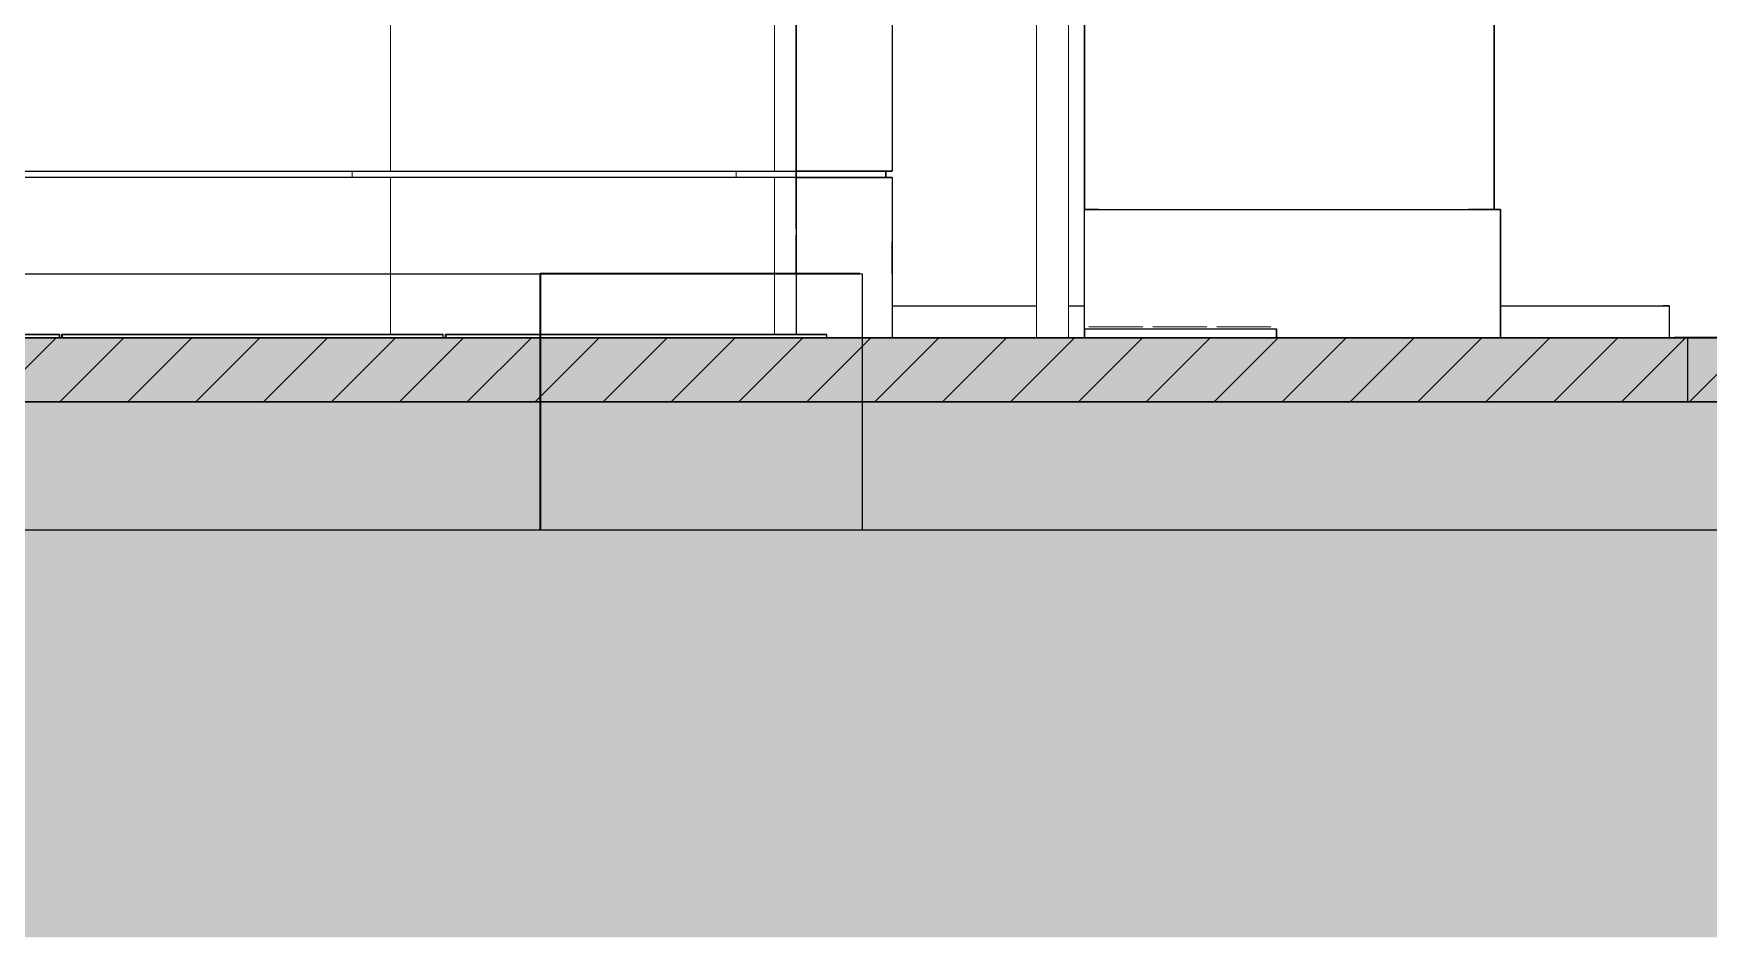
# Model space of a CAD drawing. Header units: millimetres. Extents: x -4391136 to -1798569, y -886572 to -291056.
# Drawn here: x -2354097 to -2351481, y -395677 to -394265 of the extents above; entities that cross this region are included whole.
import ezdxf

# ---------------------------------------------------------------- set-up
doc = ezdxf.new("R2010")
doc.units = ezdxf.units.MM
doc.set_wipeout_variables(frame=1)
doc.linetypes.add('TA_GL_005.00000', pattern=[13.75, 5, -1.25, 1.25, -1.25, 5])
for name, color, linetype in [('000 - 0_SYM_DWG_GRIDLINE_MAIN_COLOR_251', 7, 'Continuous'), ('000 - CONCRETE_COL_CUT_COLOR_1', 7, 'Continuous'), ('000 - CONCRETE_COL_CUT_COLOR_3', 7, 'Continuous'), ('000 - CONCRETE_COL_CUT_COLOR_5', 7, 'Continuous'), ('000 - CONCRETE_COL_HATCH_', 7, 'Continuous'), ('000 - CONCRETE_COL_WIPEOUT_', 7, 'Continuous'), ('000 - CONCRETE_EX_BUILDING_MAIN_COLOR_1', 7, 'Continuous'), ('000 - CONCRETE_EX_BUILDING_SUB_COLOR_251', 7, 'Continuous'), ('Xref-E1-E4$0$E4_Ent2-CRD$0$A-242-M_STAIR', 7, 'Continuous'), ('Xref-E1-E4$0$E4_Ent2-CRD$0$S-280-M_COLUMN', 7, 'Continuous'), ('Xref-E1-E4$0$E4_Ent2-CRD$0$S-280-M_STRUCT_FRAME', 7, 'Continuous')]:
    doc.layers.add(name, color=color, linetype=linetype)
doc.styles.add('TA', font='', dxfattribs={"height": 4.5})
doc.styles.get('TA').set_extended_font_data('Cordia New')
pattern_1 = [(90, (22460, 100750), (-600, 4e-14), [])]
pattern_2 = [(90, (22400, 100940), (-600, 4e-14), [])]
pattern_3 = [(45, (-495080.16, 6e-11), (-53.033009, 53.033009), [])]

# ---------------------------------------------------------------- blocks, each defined once
blk = doc.blocks.new('*U2082')
at = {"layer": '000 - 0_SYM_DWG_GRIDLINE_MAIN_COLOR_251', "color": 7, "linetype": 'ByBlock', "ltscale": 5}
blk.add_line((20, 0), (-494.694, 0), dxfattribs=at)
at = {"layer": '000 - 0_SYM_DWG_GRIDLINE_MAIN_COLOR_251', "color": 7}
blk.add_point((-474.694, 0), dxfattribs=at)
at = {"color": 7, "style": 'TA', "flags": 1}
blk.add_attdef('LOCATION', (6, -6), '', height=4.5, rotation=270, dxfattribs=at)
blk = doc.blocks.new('W-1-PP17-ENT2_REV00_20260527-170750_ELEVATION_4_DIMS')
at = {"layer": '000 - 0_SYM_DWG_GRIDLINE_MAIN_COLOR_251', "color": 7, "linetype": 'TA_GL_005.00000', "xscale": 50, "yscale": 50, "zscale": 50, "rotation": 180}
blk.add_blockref('*U2082', (-1000, 101090), dxfattribs=at)
blk = doc.blocks.new('W-1-PP17-ENT2_REV00_20260527-170750_ELEVATION_4_ST')
at = {"layer": 'Xref-E1-E4$0$E4_Ent2-CRD$0$A-242-M_STAIR', "color": 7, "lineweight": -3}
for p, q in [((22425.6, 101190), (22427.7, 101190)), ((22427.7, 101190), (22427.7, 100790))]:
    blk.add_line(p, q, dxfattribs=at)
at = {"layer": 'Xref-E1-E4$0$E4_Ent2-CRD$0$S-280-M_COLUMN', "color": 7, "lineweight": 35}
for p, q in [((21925, 101190), (21925, 100790)), ((21935, 101190), (21925, 101190)), ((22415, 101190), (21935, 101190)), ((22425, 101190), (22415, 101190))]:
    blk.add_line(p, q, dxfattribs=at)
at = {"layer": 'Xref-E1-E4$0$E4_Ent2-CRD$0$S-280-M_STRUCT_FRAME', "color": 7, "lineweight": -3}
blk.add_line((19735, 101190), (21925, 101190), dxfattribs=at)
blk = doc.blocks.new('*U1826')
at = {"layer": '000 - CONCRETE_COL_HATCH_'}
h = blk.add_hatch(dxfattribs=at)
h.set_pattern_fill('EARTH', scale=0.5, angle=45)
h.set_pattern_definition([(45, (-51429.9847, -845959.6076), (0, 4.49012806), [3.175, -3.175]), (45, (-51430.8266, -845958.7657), (0, 4.49012806), [3.175, -3.175]), (45, (-51431.6685, -845957.9238), (0, 4.49012806), [3.175, -3.175]), (135, (-51431.6685, -845957.3625), (-4.49012806, 0), [3.175, -3.175]), (135, (-51430.8266, -845956.5206), (-4.49012806, 0), [3.175, -3.175]), (135, (-51429.9847, -845955.6787), (-4.49012806, 0), [3.175, -3.175])])
h.paths.add_polyline_path([(0, 0), (11704.1, 0), (11704.1, 451.2), (9960.4, 451.2), (9960.4, 636.2), (-2223.8, 636.2), (-15483.5, 786.2), (-19506.8, 786.2), (-19506.8, 0), (-975.3, 0)])
blk = doc.blocks.new('DPA_GM-Manhole Cover Type 2 - 900x900-15927053-ENTRANCE 2 - ENLARGE ELEVATION 4')
at = {"layer": '000 - CONCRETE_EX_BUILDING_MAIN_COLOR_1', "color": 7}
for p, q in [((520011.5, 101090), (519131.5, 101090)), ((519131.5, 101090), (519133.5, 101090)), ((519133.8, 101090), (520013.5, 101090)), ((519143.3, 101090), (519157.5, 101090)), ((519143.3, 101090), (519157.4, 101090)), ((519145.2, 101090), (519159.3, 101090)), ((519145.2, 101090), (519159.4, 101090)), ((519157.4, 101090), (519171.6, 101090)), ((519171.6, 101090), (519157.5, 101090)), ((519173.5, 101090), (519159.3, 101090)), ((519159.4, 101090), (519173.5, 101090)), ((519535.7, 101090), (519521.6, 101090)), ((519521.6, 101090), (519535.8, 101090)), ((519537.6, 101090), (519523.5, 101090)), ((519523.5, 101090), (519537.6, 101090)), ((519549.9, 101090), (519535.7, 101090)), ((519549.9, 101090), (519535.8, 101090)), ((519551.8, 101090), (519537.6, 101090)), ((519551.8, 101090), (519537.6, 101090)), ((519593.3, 101090), (519607.5, 101090)), ((519593.3, 101090), (519607.4, 101090)), ((519595.2, 101090), (519609.3, 101090)), ((519595.2, 101090), (519609.4, 101090)), ((519607.4, 101090), (519621.6, 101090)), ((519621.5, 101090), (519607.5, 101090)), ((519623.5, 101090), (519609.3, 101090)), ((519609.4, 101090), (519623.5, 101090)), ((519985.7, 101090), (519971.6, 101090)), ((519971.6, 101090), (519985.8, 101090)), ((519987.6, 101090), (519973.5, 101090)), ((519973.5, 101090), (519987.6, 101090)), ((519999.9, 101090), (519985.7, 101090)), ((519999.9, 101090), (519985.8, 101090)), ((520001.8, 101090), (519987.6, 101090)), ((520001.8, 101090), (519987.6, 101090)), ((520013.5, 101090), (520011.5, 101090))]:
    blk.add_line(p, q, dxfattribs=at)
blk = doc.blocks.new('DPA_GM-Manhole Cover Type 2 - 800x800-20792446-ENTRANCE 2 - ENLARGE ELEVATION 4')
at = {"layer": '000 - CONCRETE_EX_BUILDING_MAIN_COLOR_1', "color": 7}
for p, q in [((519348.9, 101090), (519333.9, 101090)), ((519333.9, 101090), (519348.9, 101090)), ((520113.9, 101090), (519398.9, 101090)), ((519398.9, 101090), (520113.9, 101090))]:
    blk.add_line(p, q, dxfattribs=at)
blk = doc.blocks.new('DPA_GM_Tactile Tile Line Base - Decision Tactile-32548672-ENTRANCE 2 - ENLARGE ELEVATION 4')
at = {"layer": '000 - CONCRETE_EX_BUILDING_MAIN_COLOR_1', "color": 7}
for p, q in [((519423.9, 101104), (519423.9, 101090)), ((519423.9, 101104), (519723.9, 101104)), ((519423.9, 101104), (519723.9, 101104)), ((519423.9, 101090), (519423.9, 101104)), ((519423.9, 101104), (519423.9, 101090)), ((519423.9, 101104), (519723.9, 101104)), ((519423.9, 101104), (519723.9, 101104)), ((519423.9, 101090), (519423.9, 101104)), ((519423.9, 101104), (519423.9, 101090)), ((519423.9, 101104), (519723.9, 101104)), ((519423.9, 101104), (519723.9, 101104)), ((519423.9, 101090), (519423.9, 101104)), ((519423.9, 101104), (519423.9, 101090)), ((519423.9, 101104), (519723.9, 101104)), ((519423.9, 101104), (519723.9, 101104)), ((519423.9, 101090), (519423.9, 101104)), ((519423.9, 101104), (519423.9, 101090)), ((519423.9, 101104), (519723.9, 101104)), ((519423.9, 101104), (519723.9, 101104)), ((519423.9, 101090), (519423.9, 101104)), ((519423.9, 101104), (519423.9, 101090)), ((519423.9, 101104), (519723.9, 101104)), ((519423.9, 101104), (519723.9, 101104)), ((519423.9, 101090), (519423.9, 101104)), ((519423.9, 101104), (519423.9, 101090)), ((519423.9, 101104), (519723.9, 101104)), ((519423.9, 101104), (519723.9, 101104)), ((519423.9, 101090), (519423.9, 101104)), ((519423.9, 101104), (519423.9, 101090)), ((519423.9, 101104), (519723.9, 101104)), ((519423.9, 101104), (519723.9, 101104)), ((519423.9, 101090), (519423.9, 101104)), ((519423.9, 101104), (519423.9, 101090)), ((519423.9, 101104), (519723.9, 101104)), ((519423.9, 101104), (519723.9, 101104)), ((519423.9, 101090), (519423.9, 101104)), ((519423.9, 101104), (519423.9, 101090)), ((519423.9, 101104), (519723.9, 101104)), ((519423.9, 101104), (519723.9, 101104)), ((519423.9, 101090), (519423.9, 101104)), ((519423.9, 101104), (519423.9, 101090)), ((519423.9, 101104), (519723.9, 101104)), ((519423.9, 101104), (519723.9, 101104)), ((519423.9, 101090), (519423.9, 101104)), ((519423.9, 101104), (519423.9, 101090)), ((519423.9, 101104), (519723.9, 101104)), ((519423.9, 101104), (519723.9, 101104)), ((519423.9, 101090), (519423.9, 101104)), ((519723.9, 101104), (519723.9, 101090)), ((519723.9, 101090), (519723.9, 101104)), ((519723.9, 101104), (519723.9, 101090)), ((519723.9, 101090), (519723.9, 101104)), ((519723.9, 101104), (519723.9, 101090)), ((519723.9, 101090), (519723.9, 101104)), ((519723.9, 101104), (519723.9, 101090)), ((519723.9, 101090), (519723.9, 101104)), ((519723.9, 101104), (519723.9, 101090)), ((519723.9, 101090), (519723.9, 101104)), ((519723.9, 101104), (519723.9, 101090)), ((519723.9, 101090), (519723.9, 101104)), ((519723.9, 101104), (519723.9, 101090)), ((519723.9, 101090), (519723.9, 101104)), ((519723.9, 101104), (519723.9, 101090)), ((519723.9, 101090), (519723.9, 101104)), ((519723.9, 101104), (519723.9, 101090)), ((519723.9, 101090), (519723.9, 101104)), ((519723.9, 101104), (519723.9, 101090)), ((519723.9, 101090), (519723.9, 101104)), ((519723.9, 101104), (519723.9, 101090)), ((519723.9, 101090), (519723.9, 101104)), ((519723.9, 101104), (519723.9, 101090)), ((519723.9, 101090), (519723.9, 101104)), ((519423.9, 101090), (519723.9, 101090)), ((519723.9, 101090), (519423.9, 101090)), ((519423.9, 101090), (519723.9, 101090)), ((519723.9, 101090), (519423.9, 101090)), ((519423.9, 101090), (519723.9, 101090)), ((519723.9, 101090), (519423.9, 101090)), ((519423.9, 101090), (519723.9, 101090)), ((519723.9, 101090), (519423.9, 101090)), ((519423.9, 101090), (519723.9, 101090)), ((519723.9, 101090), (519423.9, 101090)), ((519423.9, 101090), (519723.9, 101090)), ((519723.9, 101090), (519423.9, 101090)), ((519423.9, 101090), (519723.9, 101090)), ((519723.9, 101090), (519423.9, 101090)), ((519423.9, 101090), (519723.9, 101090)), ((519723.9, 101090), (519423.9, 101090)), ((519423.9, 101090), (519723.9, 101090)), ((519723.9, 101090), (519423.9, 101090)), ((519423.9, 101090), (519723.9, 101090)), ((519723.9, 101090), (519423.9, 101090)), ((519423.9, 101090), (519723.9, 101090)), ((519723.9, 101090), (519423.9, 101090)), ((519423.9, 101090), (519723.9, 101090)), ((519723.9, 101090), (519423.9, 101090))]:
    blk.add_line(p, q, dxfattribs=at)
at = {"layer": '000 - CONCRETE_EX_BUILDING_MAIN_COLOR_1', "color": 7, "lineweight": 9}
for p, q in [((519430.9, 101107), (519515.2, 101107)), ((519515.2, 101107), (519430.9, 101107)), ((519430.9, 101107), (519515.2, 101107)), ((519515.2, 101107), (519430.9, 101107)), ((519430.9, 101107), (519515.2, 101107)), ((519515.2, 101107), (519430.9, 101107)), ((519430.9, 101107), (519515.2, 101107)), ((519515.2, 101107), (519430.9, 101107)), ((519430.9, 101107), (519515.2, 101107)), ((519515.2, 101107), (519430.9, 101107)), ((519430.9, 101107), (519515.2, 101107)), ((519515.2, 101107), (519430.9, 101107)), ((519430.9, 101107), (519515.2, 101107)), ((519515.2, 101107), (519430.9, 101107)), ((519430.9, 101107), (519515.2, 101107)), ((519515.2, 101107), (519430.9, 101107)), ((519430.9, 101107), (519515.2, 101107)), ((519515.2, 101107), (519430.9, 101107)), ((519430.9, 101107), (519515.2, 101107)), ((519515.2, 101107), (519430.9, 101107)), ((519430.9, 101107), (519515.2, 101107)), ((519515.2, 101107), (519430.9, 101107)), ((519430.9, 101107), (519515.2, 101107)), ((519515.2, 101107), (519430.9, 101107)), ((519430.9, 101107), (519515.2, 101107)), ((519515.2, 101107), (519430.9, 101107)), ((519430.9, 101107), (519515.2, 101107)), ((519515.2, 101107), (519430.9, 101107)), ((519430.9, 101107), (519515.2, 101107)), ((519515.2, 101107), (519430.9, 101107)), ((519430.9, 101107), (519515.2, 101107)), ((519515.2, 101107), (519430.9, 101107)), ((519430.9, 101107), (519515.2, 101107)), ((519515.2, 101107), (519430.9, 101107)), ((519430.9, 101107), (519515.2, 101107)), ((519515.2, 101107), (519430.9, 101107)), ((519430.9, 101107), (519515.2, 101107)), ((519515.2, 101107), (519430.9, 101107)), ((519430.9, 101107), (519515.2, 101107)), ((519515.2, 101107), (519430.9, 101107)), ((519430.9, 101107), (519515.2, 101107)), ((519515.2, 101107), (519430.9, 101107)), ((519430.9, 101107), (519515.2, 101107)), ((519515.2, 101107), (519430.9, 101107)), ((519430.9, 101107), (519515.2, 101107)), ((519515.2, 101107), (519430.9, 101107)), ((519430.9, 101107), (519515.2, 101107)), ((519515.2, 101107), (519430.9, 101107)), ((519430.9, 101107), (519515.2, 101107)), ((519515.2, 101107), (519430.9, 101107)), ((519430.9, 101107), (519515.2, 101107)), ((519515.2, 101107), (519430.9, 101107)), ((519430.9, 101107), (519515.2, 101107)), ((519515.2, 101107), (519430.9, 101107)), ((519430.9, 101107), (519515.2, 101107)), ((519515.2, 101107), (519430.9, 101107)), ((519430.9, 101107), (519515.2, 101107)), ((519515.2, 101107), (519430.9, 101107)), ((519430.9, 101107), (519515.2, 101107)), ((519515.2, 101107), (519430.9, 101107)), ((519430.9, 101107), (519515.2, 101107)), ((519515.2, 101107), (519430.9, 101107)), ((519430.9, 101107), (519515.2, 101107)), ((519515.2, 101107), (519430.9, 101107)), ((519430.9, 101107), (519515.2, 101107)), ((519515.2, 101107), (519430.9, 101107)), ((519430.9, 101107), (519515.2, 101107)), ((519515.2, 101107), (519430.9, 101107)), ((519430.9, 101107), (519515.2, 101107)), ((519515.2, 101107), (519430.9, 101107)), ((519430.9, 101107), (519515.2, 101107)), ((519515.2, 101107), (519430.9, 101107)), ((519530.9, 101107), (519615.2, 101107)), ((519615.2, 101107), (519530.9, 101107)), ((519530.9, 101107), (519615.2, 101107)), ((519615.2, 101107), (519530.9, 101107)), ((519530.9, 101107), (519615.2, 101107)), ((519615.2, 101107), (519530.9, 101107)), ((519530.9, 101107), (519615.2, 101107)), ((519615.2, 101107), (519530.9, 101107)), ((519530.9, 101107), (519615.2, 101107)), ((519615.2, 101107), (519530.9, 101107)), ((519530.9, 101107), (519615.2, 101107)), ((519615.2, 101107), (519530.9, 101107)), ((519530.9, 101107), (519615.2, 101107)), ((519615.2, 101107), (519530.9, 101107)), ((519530.9, 101107), (519615.2, 101107)), ((519615.2, 101107), (519530.9, 101107)), ((519530.9, 101107), (519615.2, 101107)), ((519615.2, 101107), (519530.9, 101107)), ((519530.9, 101107), (519615.2, 101107)), ((519615.2, 101107), (519530.9, 101107)), ((519530.9, 101107), (519615.2, 101107)), ((519615.2, 101107), (519530.9, 101107)), ((519530.9, 101107), (519615.2, 101107)), ((519615.2, 101107), (519530.9, 101107)), ((519530.9, 101107), (519615.2, 101107)), ((519615.2, 101107), (519530.9, 101107)), ((519530.9, 101107), (519615.2, 101107)), ((519615.2, 101107), (519530.9, 101107)), ((519530.9, 101107), (519615.2, 101107)), ((519615.2, 101107), (519530.9, 101107)), ((519530.9, 101107), (519615.2, 101107)), ((519615.2, 101107), (519530.9, 101107)), ((519530.9, 101107), (519615.2, 101107)), ((519615.2, 101107), (519530.9, 101107)), ((519530.9, 101107), (519615.2, 101107)), ((519615.2, 101107), (519530.9, 101107)), ((519530.9, 101107), (519615.2, 101107)), ((519615.2, 101107), (519530.9, 101107)), ((519530.9, 101107), (519615.2, 101107)), ((519615.2, 101107), (519530.9, 101107)), ((519530.9, 101107), (519615.2, 101107)), ((519615.2, 101107), (519530.9, 101107)), ((519530.9, 101107), (519615.2, 101107)), ((519615.2, 101107), (519530.9, 101107)), ((519530.9, 101107), (519615.2, 101107)), ((519615.2, 101107), (519530.9, 101107)), ((519530.9, 101107), (519615.2, 101107)), ((519615.2, 101107), (519530.9, 101107)), ((519530.9, 101107), (519615.2, 101107)), ((519615.2, 101107), (519530.9, 101107)), ((519530.9, 101107), (519615.2, 101107)), ((519615.2, 101107), (519530.9, 101107)), ((519530.9, 101107), (519615.2, 101107)), ((519615.2, 101107), (519530.9, 101107)), ((519530.9, 101107), (519615.2, 101107)), ((519615.2, 101107), (519530.9, 101107)), ((519530.9, 101107), (519615.2, 101107)), ((519615.2, 101107), (519530.9, 101107)), ((519530.9, 101107), (519615.2, 101107)), ((519615.2, 101107), (519530.9, 101107)), ((519530.9, 101107), (519615.2, 101107)), ((519615.2, 101107), (519530.9, 101107)), ((519530.9, 101107), (519615.2, 101107)), ((519615.2, 101107), (519530.9, 101107)), ((519530.9, 101107), (519615.2, 101107)), ((519615.2, 101107), (519530.9, 101107)), ((519530.9, 101107), (519615.2, 101107)), ((519615.2, 101107), (519530.9, 101107)), ((519530.9, 101107), (519615.2, 101107)), ((519615.2, 101107), (519530.9, 101107)), ((519530.9, 101107), (519615.2, 101107)), ((519615.2, 101107), (519530.9, 101107)), ((519630.9, 101107), (519715.2, 101107)), ((519715.2, 101107), (519630.9, 101107)), ((519630.9, 101107), (519715.2, 101107)), ((519715.2, 101107), (519630.9, 101107)), ((519630.9, 101107), (519715.2, 101107)), ((519715.2, 101107), (519630.9, 101107)), ((519630.9, 101107), (519715.2, 101107)), ((519715.2, 101107), (519630.9, 101107)), ((519630.9, 101107), (519715.2, 101107)), ((519715.2, 101107), (519630.9, 101107)), ((519630.9, 101107), (519715.2, 101107)), ((519715.2, 101107), (519630.9, 101107)), ((519630.9, 101107), (519715.2, 101107)), ((519715.2, 101107), (519630.9, 101107)), ((519630.9, 101107), (519715.2, 101107)), ((519715.2, 101107), (519630.9, 101107)), ((519630.9, 101107), (519715.2, 101107)), ((519715.2, 101107), (519630.9, 101107)), ((519630.9, 101107), (519715.2, 101107)), ((519715.2, 101107), (519630.9, 101107)), ((519630.9, 101107), (519715.2, 101107)), ((519715.2, 101107), (519630.9, 101107)), ((519630.9, 101107), (519715.2, 101107)), ((519715.2, 101107), (519630.9, 101107)), ((519630.9, 101107), (519715.2, 101107)), ((519715.2, 101107), (519630.9, 101107)), ((519630.9, 101107), (519715.2, 101107)), ((519715.2, 101107), (519630.9, 101107)), ((519630.9, 101107), (519715.2, 101107)), ((519715.2, 101107), (519630.9, 101107)), ((519630.9, 101107), (519715.2, 101107)), ((519715.2, 101107), (519630.9, 101107)), ((519630.9, 101107), (519715.2, 101107)), ((519715.2, 101107), (519630.9, 101107)), ((519630.9, 101107), (519715.2, 101107)), ((519715.2, 101107), (519630.9, 101107)), ((519630.9, 101107), (519715.2, 101107)), ((519715.2, 101107), (519630.9, 101107)), ((519630.9, 101107), (519715.2, 101107)), ((519715.2, 101107), (519630.9, 101107)), ((519630.9, 101107), (519715.2, 101107)), ((519715.2, 101107), (519630.9, 101107)), ((519630.9, 101107), (519715.2, 101107)), ((519715.2, 101107), (519630.9, 101107)), ((519630.9, 101107), (519715.2, 101107)), ((519715.2, 101107), (519630.9, 101107)), ((519630.9, 101107), (519715.2, 101107)), ((519715.2, 101107), (519630.9, 101107)), ((519630.9, 101107), (519715.2, 101107)), ((519715.2, 101107), (519630.9, 101107)), ((519630.9, 101107), (519715.2, 101107)), ((519715.2, 101107), (519630.9, 101107)), ((519630.9, 101107), (519715.2, 101107)), ((519715.2, 101107), (519630.9, 101107)), ((519630.9, 101107), (519715.2, 101107)), ((519715.2, 101107), (519630.9, 101107)), ((519630.9, 101107), (519715.2, 101107)), ((519715.2, 101107), (519630.9, 101107)), ((519630.9, 101107), (519715.2, 101107)), ((519715.2, 101107), (519630.9, 101107)), ((519630.9, 101107), (519715.2, 101107)), ((519715.2, 101107), (519630.9, 101107)), ((519630.9, 101107), (519715.2, 101107)), ((519715.2, 101107), (519630.9, 101107)), ((519630.9, 101107), (519715.2, 101107)), ((519715.2, 101107), (519630.9, 101107)), ((519630.9, 101107), (519715.2, 101107)), ((519715.2, 101107), (519630.9, 101107)), ((519630.9, 101107), (519715.2, 101107)), ((519715.2, 101107), (519630.9, 101107)), ((519630.9, 101107), (519715.2, 101107)), ((519715.2, 101107), (519630.9, 101107))]:
    blk.add_line(p, q, dxfattribs=at)
blk = doc.blocks.new('PB-DRAIN-CHANNEL_TYPE B_GRATING - 175W X 100D-33414435-ENTRANCE 2 - ENLARGE ELEVATION 4')
at = {"layer": '000 - CONCRETE_EX_BUILDING_MAIN_COLOR_1', "color": 7}
for p, q in [((519128.9, 101090), (519123.9, 101090)), ((519293.9, 101090), (519298.9, 101090))]:
    blk.add_line(p, q, dxfattribs=at)
at = {"layer": '000 - CONCRETE_EX_BUILDING_MAIN_COLOR_1', "color": 7, "lineweight": 9}
for p, q in [((519128.9, 101090), (519293.9, 101090)), ((519293.9, 101090), (519128.9, 101090))]:
    blk.add_line(p, q, dxfattribs=at)
blk = doc.blocks.new('DPA_FHC_Double - 650x1400x350 mm_-26310406-ENTRANCE 2 - ENLARGE ELEVATION 4')
at = {"layer": '000 - CONCRETE_EX_BUILDING_MAIN_COLOR_1', "color": 7}
for p, q in [((519423.9, 102390), (519423.9, 102010)), ((519423.9, 102010), (519423.9, 102390)), ((519446.6, 102390), (519423.9, 102390)), ((519423.9, 102390), (519446.6, 102390)), ((520063.9, 102390), (519446.6, 102390)), ((519446.6, 102390), (520063.9, 102390)), ((520063.9, 101290), (520063.9, 102390)), ((520063.9, 102390), (520063.9, 102290)), ((520073.9, 102290), (520063.9, 102290)), ((520063.9, 102290), (520073.9, 102290)), ((520073.9, 102290), (520063.9, 102290)), ((520063.9, 102290), (520073.9, 102290)), ((520063.9, 102290), (520063.9, 101840)), ((520073.9, 102290), (520073.9, 101840)), ((520073.9, 101840), (520073.9, 102290)), ((520073.9, 102290), (520073.9, 101840)), ((520073.9, 101840), (520073.9, 102290)), ((520073.9, 101915), (520073.9, 102215)), ((520073.9, 102215), (520073.9, 101915)), ((520073.9, 101915), (520073.9, 102215)), ((520073.9, 102215), (520073.9, 101915)), ((520073.9, 101915), (520073.9, 102215)), ((520073.9, 102215), (520073.9, 101915)), ((520073.9, 101915), (520073.9, 102215)), ((520073.9, 102215), (520073.9, 101915)), ((519423.9, 101965.4), (519423.9, 101754.6)), ((519423.9, 101754.6), (519423.9, 101965.4)), ((520063.9, 101840), (520073.9, 101840)), ((520063.9, 101840), (520073.9, 101840)), ((520063.9, 101840), (520073.9, 101840)), ((520063.9, 101840), (520073.9, 101840)), ((520063.9, 101840), (520063.9, 101290)), ((519423.9, 101711.3), (519423.9, 101290)), ((519423.9, 101290), (519423.9, 101711.3)), ((519446.6, 101290), (519423.9, 101290)), ((519423.9, 101290), (520073.9, 101290)), ((519423.9, 101090), (519423.9, 101290)), ((519423.9, 101090), (519423.9, 101290)), ((519423.9, 101290), (519446.6, 101290)), ((519423.9, 101290), (519446.6, 101290)), ((519446.6, 101290), (520063.9, 101290)), ((520073.9, 101290), (520023.9, 101290)), ((520023.9, 101290), (520063.9, 101290)), ((520073.9, 101290), (520073.9, 101090)), ((520073.9, 101090), (520073.9, 101290)), ((520073.9, 101090), (519423.9, 101090)), ((519423.9, 101090), (520073.9, 101090)), ((519446.6, 101090), (520023.9, 101090)), ((520023.9, 101090), (519446.6, 101090))]:
    blk.add_line(p, q, dxfattribs=at)
blk = doc.blocks.new('Railing - RL8A_Post _Mid_-30554526-ENTRANCE 2 - ENLARGE ELEVATION 4')
at = {"layer": '000 - CONCRETE_EX_BUILDING_SUB_COLOR_251', "color": 7, "lineweight": 9}
for p, q in [((517784, 102665), (517784, 102665)), ((517798.4, 102290), (517798.4, 102665))]:
    blk.add_line(p, q, dxfattribs=at)
blk = doc.blocks.new('Railing - RL8A_Post _Mid_-V122-ENTRANCE 2 - ENLARGE ELEVATION 4')
at = {"layer": '000 - CONCRETE_EX_BUILDING_SUB_COLOR_251', "color": 7, "lineweight": 9}
for p, q in [((518663.4, 102328.9), (518663.4, 102290)), ((518683.4, 102290), (518683.4, 102318.9))]:
    blk.add_line(p, q, dxfattribs=at)
blk = doc.blocks.new('Railing - RL8A_Post_Start-End_-30554528-ENTRANCE 2 - ENLARGE ELEVATION 4')
at = {"layer": '000 - CONCRETE_EX_BUILDING_SUB_COLOR_251', "color": 7, "lineweight": 9}
for p, q in [((519363.9, 101988.4), (519363.9, 101910)), ((519383.9, 101910), (519383.9, 101982)), ((519363.9, 101890), (519363.9, 101865)), ((519383.9, 101865), (519383.9, 101890)), ((519348.9, 101865), (519348.9, 101090)), ((519383.6, 101865), (519364.3, 101865)), ((519364.3, 101865), (519383.6, 101865)), ((519373.9, 101865), (519373.9, 101865)), ((519373.9, 101865), (519373.9, 101865)), ((519398.9, 101090), (519398.9, 101865))]:
    blk.add_line(p, q, dxfattribs=at)
at = {"layer": '000 - CONCRETE_EX_BUILDING_SUB_COLOR_251', "color": 7, "lineweight": 9, "flags": 128}
for points in [[(519363.9, 101891), (519363.9, 101891.3), (519363.9, 101891.6), (519363.9, 101891.9), (519363.9, 101892.3), (519363.9, 101892.6), (519363.9, 101893.1), (519363.9, 101893.5), (519363.9, 101894), (519363.9, 101894.4), (519363.9, 101895), (519363.9, 101895.5), (519363.9, 101896.1), (519363.9, 101896.7), (519363.9, 101897.3), (519363.9, 101897.9), (519363.9, 101898.5), (519363.9, 101899.2), (519363.9, 101899.9), (519363.9, 101900.6), (519363.9, 101901.3), (519363.9, 101902), (519363.9, 101902.8), (519363.9, 101903.5), (519363.9, 101904.3), (519363.9, 101905), (519363.9, 101905.8), (519363.9, 101906.6), (519363.9, 101907.4), (519363.9, 101908.2), (519363.9, 101909), (519363.9, 101909.8), (519363.9, 101910)], [(519383.9, 101910), (519383.9, 101909.2), (519383.9, 101908.4), (519383.9, 101907.6), (519383.9, 101906.8), (519383.9, 101906), (519383.9, 101905.2), (519383.9, 101904.5), (519383.9, 101903.7), (519383.9, 101903), (519383.9, 101902.2), (519383.9, 101901.5), (519383.9, 101900.8), (519383.9, 101900.1), (519383.9, 101899.4), (519383.9, 101898.7), (519383.9, 101898.1), (519383.9, 101897.4), (519383.9, 101896.8), (519383.9, 101896.2), (519383.9, 101895.7), (519383.9, 101895.1), (519383.9, 101894.6), (519383.9, 101894.1), (519383.9, 101893.6), (519383.9, 101893.2), (519383.9, 101892.8), (519383.9, 101892.4), (519383.9, 101892), (519383.9, 101891.7), (519383.9, 101891.4), (519383.9, 101891.1)]]:
    blk.add_lwpolyline(points, dxfattribs=at)
at = {"layer": '000 - CONCRETE_EX_BUILDING_SUB_COLOR_251', "color": 7, "lineweight": 9}
blk.add_open_spline([(519363.9, 101890), (519363.9, 101890.9), (519364.1, 101892.2), (519364.7, 101893.8), (519365.2, 101894.8), (519365.6, 101895.6), (519366.1, 101896.3), (519366.7, 101896.9), (519367.3, 101897.5), (519368, 101898.1), (519368.9, 101898.7), (519370.1, 101899.3), (519371.8, 101899.8), (519373.9, 101900.1), (519376.1, 101899.8), (519377.8, 101899.3), (519379, 101898.7), (519379.9, 101898.1), (519380.5, 101897.5), (519381.2, 101896.9), (519381.9, 101896.1), (519382.5, 101895.2), (519382.9, 101894.4), (519383.3, 101893.6), (519383.8, 101892.2), (519383.9, 101890.9), (519383.9, 101890)], degree=3, knots=[0, 0, 0, 0, 0.083333, 0.125, 0.166667, 0.1875, 0.208333, 0.25, 0.270833, 0.291667, 0.333333, 0.375, 0.416667, 0.5, 0.583333, 0.625, 0.666667, 0.708333, 0.729167, 0.75, 0.791667, 0.833333, 0.854167, 0.875, 0.916667, 1, 1, 1, 1], dxfattribs=at)
blk = doc.blocks.new('Railing - Railing-30558705-ENTRANCE 2 - ENLARGE ELEVATION 4')
at = {"color": 7}
for name in ['Railing - RL8A_Post _Mid_-30554526-ENTRANCE 2 - ENLARGE ELEVATION 4', 'Railing - RL8A_Post _Mid_-V122-ENTRANCE 2 - ENLARGE ELEVATION 4', 'Railing - RL8A_Post_Start-End_-30554528-ENTRANCE 2 - ENLARGE ELEVATION 4']:
    blk.add_blockref(name, (0, 0), dxfattribs=at)
blk = doc.blocks.new('DPA_Drainage Gutter_Landscape PP17_REV B - DPA_Drainage Gutter_Landscape PP17_REV B-36085375-ENTRANCE 2 - ENLARGE ELEVATION 4')
at = {"layer": '000 - CONCRETE_EX_BUILDING_MAIN_COLOR_1', "color": 7}
for p, q in [((517821.9, 101095), (517226.9, 101095)), ((517227.8, 101095), (517822.8, 101095)), ((517787, 101095), (517815, 101095)), ((517815.3, 101095), (517787.3, 101095)), ((517787.4, 101095), (517815.4, 101095)), ((517815.8, 101095), (517787.8, 101095)), ((517822.8, 101095), (517821.9, 101095)), ((517822.8, 101090), (517822.8, 101095)), ((518421.3, 101095), (517826.3, 101095)), ((517826.3, 101095), (517827.2, 101095)), ((517826.3, 101090), (517826.3, 101095)), ((517827.2, 101095), (518422.2, 101095)), ((517827.2, 101095), (517827.2, 101090)), ((517833.4, 101095), (517861.4, 101095)), ((517861.8, 101095), (517833.8, 101095)), ((517833.8, 101095), (517861.8, 101095)), ((517862.2, 101095), (517834.2, 101095)), ((517868.4, 101095), (517898.4, 101095)), ((517868.8, 101095), (517898.8, 101095)), ((517868.8, 101095), (517898.8, 101095)), ((517899.2, 101095), (517869.2, 101095)), ((517935.4, 101095), (517905.4, 101095)), ((517905.8, 101095), (517935.8, 101095)), ((517935.8, 101095), (517905.8, 101095)), ((517936.2, 101095), (517906.2, 101095)), ((517942.4, 101095), (517972.4, 101095)), ((517942.8, 101095), (517972.8, 101095)), ((517942.8, 101095), (517972.8, 101095)), ((517973.2, 101095), (517943.2, 101095)), ((518009.4, 101095), (517979.4, 101095)), ((517979.8, 101095), (518009.8, 101095)), ((518009.8, 101095), (517979.8, 101095)), ((518010.2, 101095), (517980.2, 101095)), ((518016.4, 101095), (518046.4, 101095)), ((518016.8, 101095), (518046.8, 101095)), ((518016.8, 101095), (518046.8, 101095)), ((518047.2, 101095), (518017.2, 101095)), ((518083.4, 101095), (518053.4, 101095)), ((518053.8, 101095), (518083.8, 101095)), ((518083.8, 101095), (518053.8, 101095)), ((518084.2, 101095), (518054.2, 101095)), ((518090.4, 101095), (518120.4, 101095)), ((518090.8, 101095), (518120.8, 101095)), ((518090.8, 101095), (518120.8, 101095)), ((518121.2, 101095), (518091.2, 101095)), ((518127.4, 101095), (518157.4, 101095)), ((518127.8, 101095), (518157.8, 101095)), ((518127.8, 101095), (518157.8, 101095)), ((518158.2, 101095), (518128.2, 101095)), ((518194.4, 101095), (518164.4, 101095)), ((518164.8, 101095), (518194.8, 101095)), ((518194.8, 101095), (518164.8, 101095)), ((518195.2, 101095), (518165.2, 101095)), ((518201.4, 101095), (518231.4, 101095)), ((518201.8, 101095), (518231.8, 101095)), ((518201.8, 101095), (518231.8, 101095)), ((518232.2, 101095), (518202.2, 101095)), ((518268.4, 101095), (518238.4, 101095)), ((518238.8, 101095), (518268.8, 101095)), ((518268.8, 101095), (518238.8, 101095)), ((518269.2, 101095), (518239.2, 101095)), ((518275.4, 101095), (518305.4, 101095)), ((518275.8, 101095), (518305.8, 101095)), ((518275.8, 101095), (518305.8, 101095)), ((518306.2, 101095), (518276.2, 101095)), ((518342.4, 101095), (518312.4, 101095)), ((518312.8, 101095), (518342.8, 101095)), ((518342.8, 101095), (518312.8, 101095)), ((518343.2, 101095), (518313.2, 101095)), ((518349.4, 101095), (518379.4, 101095)), ((518349.8, 101095), (518379.8, 101095)), ((518349.8, 101095), (518379.8, 101095)), ((518380.2, 101095), (518350.2, 101095)), ((518386.4, 101095), (518414.4, 101095)), ((518414.8, 101095), (518386.8, 101095)), ((518386.8, 101095), (518414.8, 101095)), ((518415.2, 101095), (518387.2, 101095)), ((518422.2, 101095), (518421.3, 101095)), ((518422.2, 101090), (518422.2, 101095)), ((519020.7, 101095), (518425.7, 101095)), ((518425.7, 101095), (518426.6, 101095)), ((518425.7, 101090), (518425.7, 101095)), ((518426.6, 101095), (519021.6, 101095)), ((518426.6, 101095), (518426.6, 101090)), ((518432.8, 101095), (518460.8, 101095)), ((518461.2, 101095), (518433.2, 101095)), ((518433.2, 101095), (518461.2, 101095)), ((518461.6, 101095), (518433.6, 101095)), ((518467.8, 101095), (518497.8, 101095)), ((518468.2, 101095), (518498.2, 101095)), ((518468.2, 101095), (518498.2, 101095)), ((518498.6, 101095), (518468.6, 101095)), ((518534.8, 101095), (518504.8, 101095)), ((518505.2, 101095), (518535.2, 101095)), ((518535.2, 101095), (518505.2, 101095)), ((518535.6, 101095), (518505.6, 101095)), ((518541.8, 101095), (518571.8, 101095)), ((518542.2, 101095), (518572.2, 101095)), ((518542.2, 101095), (518572.2, 101095)), ((518572.6, 101095), (518542.6, 101095)), ((518608.8, 101095), (518578.8, 101095)), ((518579.2, 101095), (518609.2, 101095)), ((518609.2, 101095), (518579.2, 101095)), ((518609.6, 101095), (518579.6, 101095)), ((518615.8, 101095), (518645.8, 101095)), ((518616.2, 101095), (518646.2, 101095)), ((518616.2, 101095), (518646.2, 101095)), ((518646.2, 101095), (518616.6, 101095)), ((518682.8, 101095), (518652.8, 101095)), ((518653.2, 101095), (518683.2, 101095)), ((518683.2, 101095), (518653.2, 101095)), ((518683.6, 101095), (518653.6, 101095)), ((518689.8, 101095), (518719.8, 101095)), ((518690.2, 101095), (518720.2, 101095)), ((518690.2, 101095), (518720.2, 101095)), ((518720.6, 101095), (518690.6, 101095)), ((518726.8, 101095), (518756.8, 101095)), ((518727.2, 101095), (518757.2, 101095)), ((518727.2, 101095), (518757.2, 101095)), ((518757.6, 101095), (518727.6, 101095)), ((518793.8, 101095), (518763.8, 101095)), ((518764.2, 101095), (518794.2, 101095)), ((518794.2, 101095), (518764.2, 101095)), ((518794.6, 101095), (518764.6, 101095)), ((518800.8, 101095), (518830.8, 101095)), ((518801.2, 101095), (518831.2, 101095)), ((518801.2, 101095), (518831.2, 101095)), ((518831.6, 101095), (518801.6, 101095)), ((518867.8, 101095), (518837.8, 101095)), ((518838.2, 101095), (518868.2, 101095)), ((518868.2, 101095), (518838.2, 101095)), ((518868.6, 101095), (518838.6, 101095)), ((518874.8, 101095), (518904.8, 101095)), ((518875.2, 101095), (518905.2, 101095)), ((518875.2, 101095), (518905.2, 101095)), ((518905.6, 101095), (518875.6, 101095)), ((518941.8, 101095), (518911.8, 101095)), ((518912.2, 101095), (518942.2, 101095)), ((518942.2, 101095), (518912.2, 101095)), ((518942.6, 101095), (518912.6, 101095)), ((518948.8, 101095), (518978.8, 101095)), ((518949.2, 101095), (518979.2, 101095)), ((518949.2, 101095), (518979.2, 101095)), ((518979.6, 101095), (518949.6, 101095)), ((518985.8, 101095), (519013.8, 101095)), ((519014.2, 101095), (518986.2, 101095)), ((518986.2, 101095), (519014.2, 101095)), ((519014.6, 101095), (518986.6, 101095)), ((519021.6, 101095), (519020.7, 101095)), ((519021.6, 101090), (519021.6, 101095))]:
    blk.add_line(p, q, dxfattribs=at)
blk = doc.blocks.new('DPA_GM-Manhole Cover Type 2 - 900x900-V129-ENTRANCE 2 - ENLARGE ELEVATION 4')
at = {"layer": '000 - CONCRETE_EX_BUILDING_MAIN_COLOR_1', "color": 7}
for p, q in [((519348.9, 101090), (519123.9, 101090)), ((519123.9, 101090), (519348.9, 101090)), ((519963.9, 101090), (519398.9, 101090)), ((519398.9, 101090), (519963.9, 101090))]:
    blk.add_line(p, q, dxfattribs=at)
blk = doc.blocks.new('*U1830')
at = {"layer": '000 - CONCRETE_COL_HATCH_'}
h = blk.add_hatch(dxfattribs=at)
h.set_pattern_fill('AR-CONC', scale=0.04)
h.set_pattern_definition([(50, (443180.158, -852880.392), (7.28738676, -0.63756342), [0.762, -8.382]), (355, (443180.158, -852880.392), (-1.409736857, 7.64227381), [0.6096, -6.705623367]), (100.4514447, (443180.765, -852880.445), (5.877649884, 7.004710076), [0.64760035, -7.123609784]), (46.1842, (443180.158, -852878.36), (10.843161636, -1.68169312), [1.143, -12.573]), (96.6355576, (443181.061, -852878.5), (9.49616536, 9.89704498), [0.97140093, -10.68542433]), (351.1841512, (443180.158, -852878.36), (9.49616536, 9.89704498), [0.91439868, -10.05838928]), (21, (443181.174, -852878.868), (6.06457565, -4.090607927), [0.762, -8.382]), (326, (443181.174, -852878.868), (2.472081134, 7.367518645), [0.6096, -6.7056]), (71.451445, (443181.679, -852879.209), (8.53665677, 3.276910755), [0.64760035, -7.123597504]), (37.5, (443180.1578, -852880.392), (0.12354413, 3.382201555), [0, -6.62432, 0, -6.8072, 0, -6.731]), (7.5, (443180.1578, -852880.392), (2.6727865, 4.007222993), [0, -3.88112, 0, -6.47192, 0, -2.5654]), (327.5, (443177.892, -852880.392), (5.423623807, -0.22914976), [0, -2.54, 0, -7.9248, 0, -10.5156]), (317.5, (443176.876, -852880.392), (5.925167255, 1.017059641), [0, -3.302, 0, -5.26288, 0, -7.4676])])
h.paths.add_polyline_path([(0, 0), (0, 400), (-300, 400), (-300, 0), (-350, 0), (-350, -200), (2596.4, -200), (15860, -350), (28014.9, -350), (28014.9, -535), (29758.5, -535), (29758.5, -335), (28214.9, -335), (28214.9, -235), (28207.6, -235), (28207.6, -188.6), (28189.9, -75), (28164.9, -50), (28014.9, -50), (28014.9, -150), (15830.7, -150), (2571, 0)])
at = {"layer": '000 - CONCRETE_COL_CUT_COLOR_1', "color": 7, "lineweight": -2}
blk.add_lwpolyline([(2596.4, -200), (15860, -350), (28014.9, -350), (28014.9, -535), (29758.5, -535), (29758.5, -335), (28214.9, -335), (28214.9, -235), (28207.6, -235), (28207.6, -188.6), (28189.9, -75), (28164.9, -50), (28014.9, -50), (28014.9, -150), (15830.7, -150), (2571, 0)], dxfattribs=at)
blk = doc.blocks.new('*U1934')
at = {"layer": '000 - CONCRETE_COL_HATCH_'}
h = blk.add_hatch(dxfattribs=at)
h.set_pattern_fill('ANSI31', scale=0.25)
h.set_pattern_definition([(45, (119004.402, -846056.8266), (-0.5612660076, 0.5612660076), [])])
h.paths.add_polyline_path([(0, 0), (2597, 0), (15860, -150), (28014.9, -150), (28014.9, -50), (26114.9, -50), (15831.8, -50), (2571, 100), (0, 100)])
at = {"layer": '000 - CONCRETE_COL_CUT_COLOR_1', "color": 7}
blk.add_lwpolyline([(2597, 0), (15860, -150), (28014.9, -150), (28014.9, -50), (26114.9, -50), (15831.8, -50), (2571, 100)], dxfattribs=at)
blk = doc.blocks.new('W-1-PP17-ENT2_REV00_20260527-170750_ELEVATION_4_EX')
at = {"layer": '000 - CONCRETE_EX_BUILDING_MAIN_COLOR_1', "lineweight": 9}
h = blk.add_hatch(dxfattribs=at)
h.set_pattern_fill('FP_1', style=0, pattern_type=2)
h.set_pattern_definition(pattern_1)
h.paths.add_polyline_path([(13740.5, 101090), (14583.7, 101090), (14583.7, 101095), (15179.6, 101095), (15179.6, 101090), (15183.2, 101090), (15183.2, 101095), (15779.1, 101095), (15779.4, 101090), (15782.6, 101090), (15782.6, 101095), (16378.5, 101095), (16378.5, 101090), (16382, 101090), (16382, 101095), (16977.9, 101095), (16977.9, 101090), (16981.4, 101090), (16981.4, 101095), (17577.3, 101095), (17577.3, 101090), (17580.8, 101090), (17580.8, 101095), (18176.7, 101095), (18176.7, 101090), (18180.3, 101090), (18180.3, 101095), (18776.2, 101095), (18776.2, 101090), (18779.7, 101090), (18779.7, 101095), (19375.6, 101095), (19375.6, 101090), (19379.1, 101090), (19379.1, 101095), (19975, 101095), (19975, 101090), (19978.5, 101090), (19978.5, 101095), (20574.4, 101095), (20574.4, 101090), (20578, 101090), (20578, 101095), (21173.9, 101095), (21173.9, 101090), (21177.4, 101090), (21177.4, 101095), (21773.3, 101095), (21773.3, 101090), (21776.8, 101090), (21776.8, 101095), (22325, 101095), (22325, 101340), (-1120, 101340), (-1120, 101245), (-1012.9, 101245), (-1012.9, 101240), (-1011.5, 101240), (-1011.5, 101245), (-413.2, 101245), (-413.2, 101240), (-411.7, 101240), (-411.7, 101245), (186.6, 101245), (186.6, 101240), (200, 101240), (13463, 101090), (13706.8, 101090)])
h.paths.add_polyline_path([(10171.2, 101350), (22325, 101350), (22325, 101990), (-1120, 101990), (-1120, 101350), (10049.3, 101350)])
h = blk.add_hatch(dxfattribs=at)
h.set_pattern_fill('FP_1', style=0, pattern_type=2)
h.set_pattern_definition(pattern_1)
h.paths.add_polyline_path([(22475, 101090), (22475, 101340), (22325, 101340), (22325, 101095), (22372.7, 101095), (22372.7, 101090), (22472.1, 101090)])
h.paths.add_polyline_path([(22465, 101350), (22475, 101350), (22475, 101990), (22325, 101990), (22325, 101350), (22425, 101350)])
h = blk.add_hatch(dxfattribs=at)
h.set_pattern_fill('FP_2', style=0, pattern_type=2)
h.set_pattern_definition(pattern_2)
h.paths.add_polyline_path([(22325, 101340), (22325, 101350), (-1110, 101350), (-1110, 101340), (22241, 101340)])
h = blk.add_hatch(dxfattribs=at)
h.set_pattern_fill('FP_2', style=0, pattern_type=2)
h.set_pattern_definition(pattern_2)
h.paths.add_polyline_path([(22325, 101340), (22465, 101340), (22465, 101350), (22325, 101350), (22325, 101345.9)])
h = blk.add_hatch(dxfattribs=at)
h.set_pattern_fill('FP_8', style=0, pattern_type=2)
h.set_pattern_definition(pattern_3)
h.paths.add_polyline_path([(14316.4, 100990), (23717.9, 100990), (23717.9, 101090), (13434.9, 101090), (174, 101240), (-2397, 101240), (-2397, 101140), (200, 101140), (13463, 100990), (14194.5, 100990)])
h.paths.add_polyline_path([(-2697, 101140), (-2697, 101240), (-2747, 101240), (-2747, 101140)])
h = blk.add_hatch(dxfattribs=at)
h.set_pattern_fill('FP_8', style=0, pattern_type=2)
h.set_pattern_definition(pattern_3)
h.paths.add_polyline_path([(23717.9, 100990), (25617.9, 100990), (25617.9, 101090), (23717.9, 101090), (23717.9, 101005.6)])
at = {"layer": '000 - CONCRETE_EX_BUILDING_MAIN_COLOR_1', "color": 7}
for p, q in [((22325, 101260), (22325, 102190)), ((22325, 101340), (22325, 102190)), ((22325, 101990), (22325, 101095)), ((22325, 101990), (22325, 101190)), ((22475, 101990), (22475, 101350)), ((22475, 101990), (22475, 101350)), ((22475, 101818), (22475, 101350)), ((22475, 101818), (22475, 101350)), ((-1120, 101350), (22325, 101350)), ((22325, 101340), (-1120, 101340)), ((-1110, 101350), (22325, 101350)), ((22325, 101340), (-1110, 101340)), ((22325, 101350), (22475, 101350)), ((22465, 101350), (22325, 101350)), ((22475, 101340), (22325, 101340)), ((22325, 101340), (22465, 101340)), ((22325, 101340), (22325, 101190)), ((22475, 101350), (22465, 101350)), ((22465, 101350), (22465, 101340)), ((22465, 101350), (22465, 101340)), ((22475, 101350), (22465, 101350)), ((22475, 101350), (22465, 101350)), ((22465, 101350), (22465, 101340)), ((22465, 101340), (22465, 101350)), ((22465, 101340), (22475, 101340)), ((22465, 101340), (22475, 101340)), ((22465, 101340), (22475, 101340)), ((22475, 101340), (22475, 101090)), ((22475, 101340), (22475, 101090)), ((22475, 101340), (22475, 101090)), ((22475, 101340), (22475, 101090)), ((22325, 101260), (22325, 101250)), ((22325, 101190), (22325, 101250)), ((22475, 101215), (22475, 101240)), ((22475, 101190), (22475, 101213.6)), ((22475, 101140), (22700, 101140)), ((22750, 101140), (22775, 101140)), ((23425, 101140), (23688.4, 101140)), ((23686.2, 101140), (23678.5, 101140)), ((23688.4, 101140), (23686.2, 101140)), ((23688.4, 101140), (23688.4, 101090)), ((25617.9, 101090), (13435.5, 101090)), ((23717.9, 101090), (13435.5, 101090)), ((22374.5, 101090), (14582.1, 101090)), ((14856.2, 101090), (23695.6, 101090)), ((21177.4, 101090), (21173.9, 101090)), ((21173.9, 101090), (21177.4, 101090)), ((21776.8, 101090), (21773.3, 101090)), ((21773.3, 101090), (21776.8, 101090)), ((22372.7, 101090), (22373.6, 101090)), ((22373.6, 101090), (22374.5, 101090)), ((22700, 101090), (22475, 101090)), ((22650, 101090), (22475, 101090)), ((22475, 101090), (22650, 101090)), ((23688.4, 101090), (22750, 101090)), ((23695.6, 101090), (23688.4, 101090)), ((23688.4, 101090), (25586.2, 101090)), ((23688.5, 101090), (23696.7, 101090)), ((23717.9, 100990), (23717.9, 101090)), ((13434.9, 100990), (25617.9, 100990)), ((13434.9, 100990), (23717.9, 100990)), ((25617.9, 100990), (13434.9, 100990)), ((25596.7, 100990), (23696.7, 100990))]:
    blk.add_line(p, q, dxfattribs=at)
at = {"layer": '000 - CONCRETE_EX_BUILDING_MAIN_COLOR_1', "color": 7, "lineweight": 35}
blk.add_line((25596.7, 101090), (23696.7, 101090), dxfattribs=at)
at = {"color": 7}
blk.add_blockref('*U1826', (15657.5, 100153.8), dxfattribs=at)
at = {"layer": '000 - CONCRETE_EX_BUILDING_MAIN_COLOR_1', "color": 7}
for name in ['DPA_FHC_Double - 650x1400x350 mm_-26310406-ENTRANCE 2 - ENLARGE ELEVATION 4', 'DPA_GM_Tactile Tile Line Base - Decision Tactile-32548672-ENTRANCE 2 - ENLARGE ELEVATION 4', 'DPA_Drainage Gutter_Landscape PP17_REV B - DPA_Drainage Gutter_Landscape PP17_REV B-36085375-ENTRANCE 2 - ENLARGE ELEVATION 4', 'PB-DRAIN-CHANNEL_TYPE B_GRATING - 175W X 100D-33414435-ENTRANCE 2 - ENLARGE ELEVATION 4', 'DPA_GM-Manhole Cover Type 2 - 900x900-V129-ENTRANCE 2 - ENLARGE ELEVATION 4', 'DPA_GM-Manhole Cover Type 2 - 900x900-15927053-ENTRANCE 2 - ENLARGE ELEVATION 4', 'DPA_GM-Manhole Cover Type 2 - 800x800-20792446-ENTRANCE 2 - ENLARGE ELEVATION 4']:
    blk.add_blockref(name, (-496648.9, 0), dxfattribs=at)
at = {"layer": '000 - CONCRETE_EX_BUILDING_SUB_COLOR_251', "color": 7}
blk.add_blockref('Railing - Railing-30558705-ENTRANCE 2 - ENLARGE ELEVATION 4', (-496648.9, 0), dxfattribs=at)
at = {"layer": '000 - CONCRETE_EX_BUILDING_MAIN_COLOR_1', "lineweight": 25}
h = blk.add_hatch(dxfattribs=at)
h.set_pattern_fill('FP_9', style=0, pattern_type=2)
h.set_pattern_definition([(50, (-495080.16, 6e-11), (182.18467, -15.939086), [19.05, -209.55]), (355, (-495080.16, 6e-11), (-35.24243, 191.05661), [15.24, -167.64]), (100.451, (-495064.98, -1.33), (146.9425, 175.11669), [16.19, -178.09]), (46.184, (-495080.16, 50.8), (271.07889, -42.04327), [28.575, -314.325]), (96.636, (-495057.57, 47.3), (237.40251, 247.42721), [24.285, -267.135]), (351.184, (-495080.16, 50.8), (237.4046, 247.42512), [22.86, -251.46]), (21, (-495054.76, 38.1), (151.61488, -102.26552), [19.05, -209.55]), (326, (-495054.76, 38.1), (61.80236, 184.18774), [15.24, -167.64]), (71.451, (-495042.13, 29.58), (213.41706, 81.92137), [16.19, -178.09]), (37.5, (-495080.16, 6e-11), (3.088323, 84.555076), [8.382, -157.226, 8.382, -161.798, -168.275]), (37.5, (-495080.16, 6e-11), (3.088323, 84.555076), [-335.788, 8.382, -159.893]), (7.5, (-495080.16, 6e-11), (66.819438, 100.180747), [8.382, -88.646, 8.382, -153.416, -64.135]), (7.5, (-495080.16, 6e-11), (66.819438, 100.180747), [-258.826, 8.382, -55.753]), (327.5, (-495136.805, 6e-11), (135.590488, -5.728913), [8.382, -55.118, 8.382, -189.738, -262.89]), (327.5, (-495136.805, 6e-11), (135.590488, -5.728913), [-261.62, 8.382, -254.508]), (317.5, (-495162.2, 6e-11), (148.128886, 25.42676), [8.382, -74.168, 8.382, -123.19, -186.69]), (317.5, (-495162.2, 6e-11), (148.128886, 25.42676), [-214.122, 8.382, -178.308])])
h.paths.add_polyline_path([(15413.7, 100790), (25617.9, 100790), (25617.9, 100990), (13433.8, 100990), (174, 101140), (-2747, 101140), (-2747, 100940), (199.4, 100940), (13463, 100790), (15200, 100790)])
at = {"layer": '000 - CONCRETE_EX_BUILDING_MAIN_COLOR_1', "color": 7}
blk.add_line((13433.8, 100790), (25617.9, 100790), dxfattribs=at)
at = {"layer": '000 - CONCRETE_COL_CUT_COLOR_3', "color": 7}
blk.add_blockref('*U1934', (-2397, 101140), dxfattribs=at)
at = {"layer": '000 - CONCRETE_COL_CUT_COLOR_5', "color": 7}
blk.add_blockref('*U1830', (-2397, 101140), dxfattribs=at)

msp = doc.modelspace()

# ---------------------------------------------------------------- block references
at = {"color": 7}
msp.add_blockref('W-1-PP17-ENT2_REV00_20260527-170750_ELEVATION_4_ST', (-2375230.6, -495830.4), dxfattribs=at)

# ---------------------------------------------------------------- next in the draw order: block references
msp.add_blockref('W-1-PP17-ENT2_REV00_20260527-170750_ELEVATION_4_EX', (-2375230.6, -495830.4), dxfattribs=at)

# ---------------------------------------------------------------- next in the draw order: block references
msp.add_blockref('W-1-PP17-ENT2_REV00_20260527-170750_ELEVATION_4_DIMS', (-2375230.6, -495830.4), dxfattribs=at)

doc.saveas('drawing.dxf')
